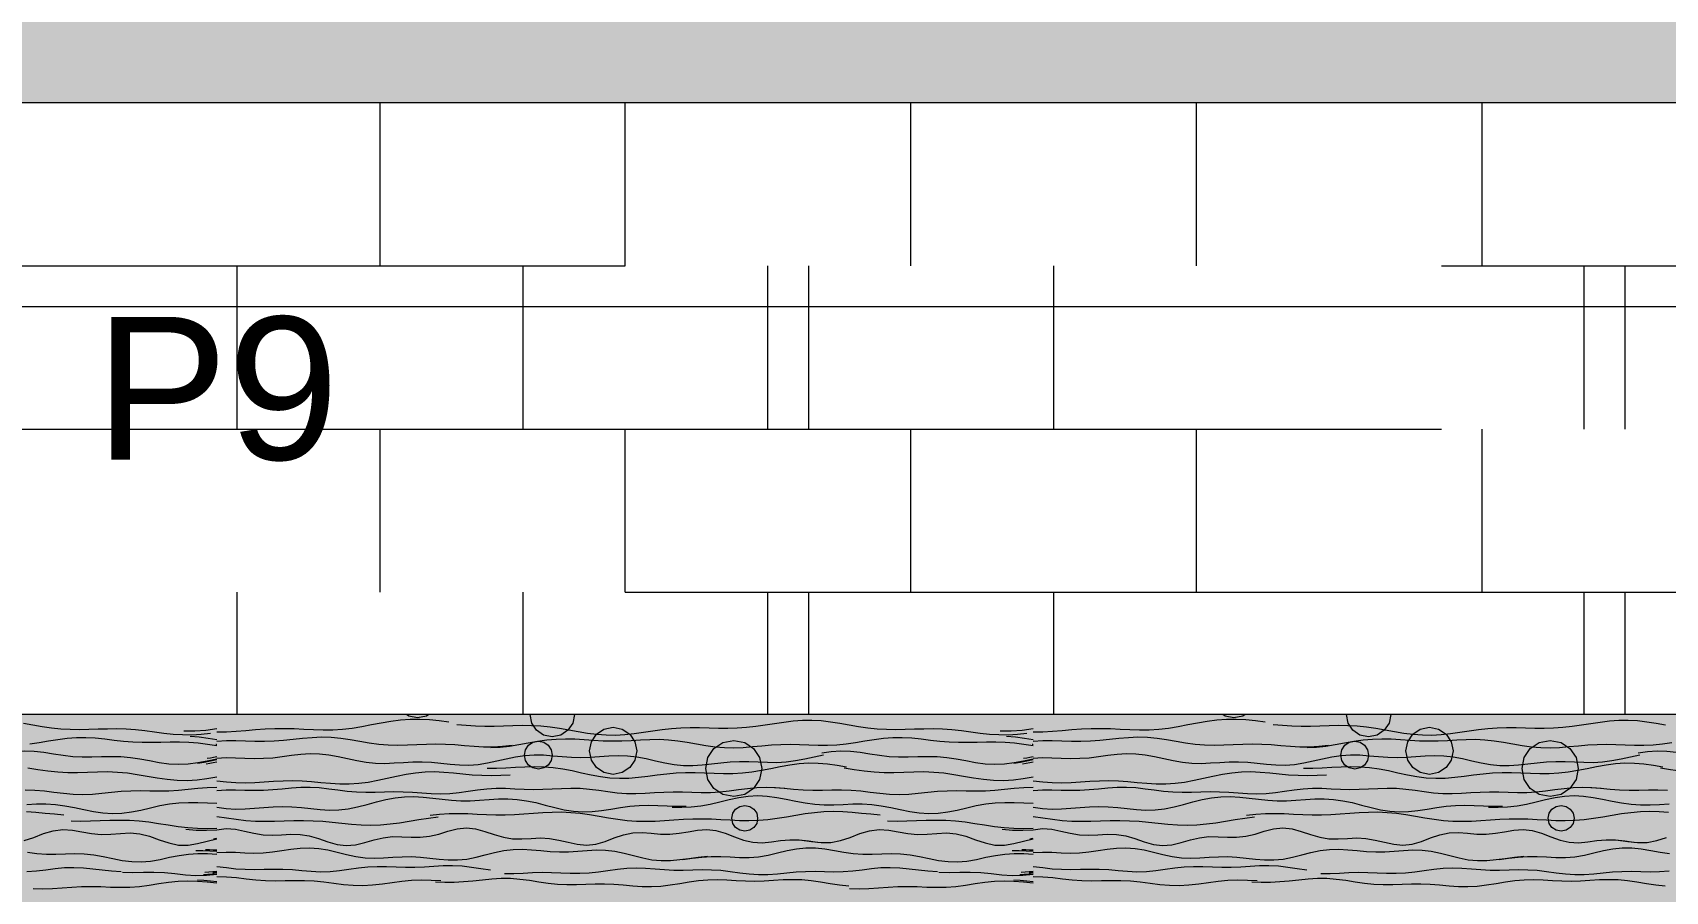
# Model space of a CAD drawing. Header units: metres. Extents: x 0 to 46.1, y -33.1 to 1.9.
# Drawn here: x 12.549 to 16.549, y -25.933 to -23.828 of the extents above; entities that cross this region are included whole.
import ezdxf
from ezdxf.enums import TextEntityAlignment as Align

# ---------------------------------------------------------------- set-up
doc = ezdxf.new("R2010")
doc.units = ezdxf.units.M
doc.header["$LTSCALE"] = 0.02
doc.layers.add('AB_EXT_BANDES', color=8, linetype='Continuous', lineweight=9)
for name, color, linetype, lineweight, true_color in [('CONTEXT', 7, 'Continuous', 13, 0x787878), ('SEEN', 7, 'Continuous', 20, 0x000000), ('TEXT', 7, 'Continuous', 13, 0x000000)]:
    doc.layers.add(name, color=color, linetype=linetype, lineweight=lineweight, true_color=true_color)
doc.layers.add('FILL_(240, 240, 240)', color=7, linetype='Continuous', true_color=0xf0f0f0)
doc.layers.add('FILL_restaurant', color=7, linetype='Continuous', true_color=0xf5ded7)
doc.styles.add('JV', font='arial.ttf')

msp = doc.modelspace()

# ---------------------------------------------------------------- hatches: boundary and pattern name
at = {"layer": 'FILL_(240, 240, 240)'}
msp.add_hatch(color=256, dxfattribs=at).paths.add_polyline_path([(19, -28), (19, -25.5), (9, -25.5), (9, -28), (19, -28)])
at = {"layer": 'FILL_restaurant'}
msp.add_hatch(color=256, dxfattribs=at).paths.add_polyline_path([(22, -24), (22, -17), (8, -17), (8, -24), (22, -24)])

# ---------------------------------------------------------------- linework, layer by layer
at = {"layer": 'AB_EXT_BANDES', "lineweight": 9, "true_color": 0x606060, "transparency": 33554597}
for points in [[(12, -24), (14, -24)], [(13.4, -24.4), (13.4, -24)], [(14, -24.4), (14, -24)], [(14, -24.4), (14, -24)], [(14.7, -24.4), (14.7, -24)], [(15.4, -24.4), (15.4, -24)], [(16, -24), (18, -24)], [(16.1, -24.4), (16.1, -24)], [(12, -24.4), (14, -24.4)], [(13.05, -24.8), (13.05, -24.4)], [(13.75, -24.8), (13.75, -24.4)], [(14.35, -24.8), (14.35, -24.4)], [(14.45, -24.8), (14.45, -24.4)], [(15.05, -24.8), (15.05, -24.4)], [(16, -24.4), (18, -24.4)], [(16.35, -24.8), (16.35, -24.4)], [(16.45, -24.8), (16.45, -24.4)], [(12, -24.8), (14, -24.8)], [(13.4, -25.2), (13.4, -24.8)], [(14, -25.2), (14, -24.8)], [(14, -24.8), (16, -24.8)], [(14, -25.2), (14, -24.8)], [(14.7, -25.2), (14.7, -24.8)], [(15.4, -25.2), (15.4, -24.8)], [(16.1, -25.2), (16.1, -24.8)], [(13.05, -25.5), (13.05, -25.2)], [(13.75, -25.5), (13.75, -25.2)], [(14, -25.2), (16, -25.2)], [(14.35, -25.5), (14.35, -25.2)], [(14.45, -25.5), (14.45, -25.2)], [(15.05, -25.5), (15.05, -25.2)], [(16, -25.2), (18, -25.2)], [(16.35, -25.5), (16.35, -25.2)], [(16.45, -25.5), (16.45, -25.2)]]:
    msp.add_lwpolyline(points, dxfattribs=at)
at = {"layer": 'CONTEXT'}
for points in [[(8, -24), (22, -24), (23.8, -24), (23.8, -25.5), (19, -25.5), (9, -25.5), (8, -25.5), (8, -24)], [(20, -24.5), (20, -28.6061), (17.977, -29), (8, -29), (8, -24.5), (20, -24.5)], [(9, -28), (19, -28), (19, -25.5), (9, -25.5), (9, -28)]]:
    msp.add_lwpolyline(points, close=True, dxfattribs=at)
at = {"layer": 'CONTEXT', "lineweight": 9, "transparency": 33554470}
for points in [[(13, -25.5423), (13.0237, -25.542), (13.0473, -25.5405), (13.071, -25.5385), (13.0947, -25.5363), (13.1183, -25.5346), (13.142, -25.5336), (13.1657, -25.5336), (13.1894, -25.5343), (13.213, -25.5356), (13.2367, -25.5368), (13.2604, -25.5376), (13.284, -25.5373), (13.3077, -25.5358), (13.3314, -25.5331), (13.355, -25.5292), (13.3787, -25.5246), (13.4024, -25.52), (13.426, -25.5158), (13.4497, -25.5127), (13.4734, -25.5111), (13.497, -25.511), (13.5207, -25.5123), (13.5444, -25.5146), (13.5681, -25.5174)], [(13.5189, -25.5), (13.5132, -25.5039), (13.4916, -25.5082), (13.4701, -25.5039), (13.4643, -25.5)], [(13.5874, -25.5238), (13.6103, -25.5262), (13.6332, -25.5278), (13.6561, -25.5284), (13.679, -25.5283), (13.7019, -25.5276), (13.7248, -25.5267), (13.7477, -25.5262), (13.7706, -25.5264), (13.7935, -25.5276), (13.8164, -25.53), (13.8392, -25.5333), (13.8621, -25.5373), (13.885, -25.5415), (13.9079, -25.5453), (13.9308, -25.5482), (13.9537, -25.5499), (13.9766, -25.55), (13.9995, -25.5488), (14.0224, -25.5463), (14.0453, -25.5431), (14.0682, -25.5396), (14.0911, -25.5364), (14.114, -25.5339), (14.1369, -25.5323), (14.1598, -25.5316), (14.1827, -25.5318), (14.2056, -25.5324), (14.2285, -25.5331), (14.2514, -25.5332), (14.2743, -25.5326), (14.2972, -25.5311), (14.3201, -25.5285), (14.343, -25.5252), (14.3659, -25.5215), (14.3888, -25.5181), (14.4117, -25.5153), (14.4346, -25.5137), (14.4575, -25.5135), (14.4804, -25.5148), (14.5033, -25.5175), (14.5262, -25.521), (14.5491, -25.5251), (14.572, -25.529), (14.5949, -25.5323), (14.6178, -25.5347), (14.6407, -25.536), (14.6636, -25.5363), (14.6865, -25.5359), (14.7094, -25.5351), (14.7322, -25.5345), (14.7551, -25.5344), (14.778, -25.5351), (14.8009, -25.5367), (14.8238, -25.5392), (14.8467, -25.5421), (14.8696, -25.5451), (14.8925, -25.5475), (14.9154, -25.549), (14.9383, -25.5492), (14.9612, -25.5479), (14.9841, -25.5452)], [(13.876, -25.5), (13.8717, -25.5211), (13.86, -25.5384), (13.8427, -25.5501), (13.8215, -25.5544), (13.8003, -25.5501), (13.783, -25.5384), (13.7713, -25.5211), (13.7671, -25.5)], [(15, -25.5423), (15.0237, -25.542), (15.0473, -25.5405), (15.071, -25.5385), (15.0947, -25.5363), (15.1183, -25.5346), (15.142, -25.5336), (15.1657, -25.5336), (15.1894, -25.5343), (15.213, -25.5356), (15.2367, -25.5368), (15.2604, -25.5376), (15.284, -25.5373), (15.3077, -25.5358), (15.3314, -25.5331), (15.355, -25.5292), (15.3787, -25.5246), (15.4024, -25.52), (15.426, -25.5158), (15.4497, -25.5127), (15.4734, -25.5111), (15.497, -25.511), (15.5207, -25.5123), (15.5444, -25.5146), (15.5681, -25.5174)], [(15.5189, -25.5), (15.5132, -25.5039), (15.4916, -25.5082), (15.4701, -25.5039), (15.4643, -25.5)], [(15.5874, -25.5238), (15.6103, -25.5262), (15.6332, -25.5278), (15.6561, -25.5284), (15.679, -25.5283), (15.7019, -25.5276), (15.7248, -25.5267), (15.7477, -25.5262), (15.7706, -25.5264), (15.7935, -25.5276), (15.8164, -25.53), (15.8392, -25.5333), (15.8621, -25.5373), (15.885, -25.5415), (15.9079, -25.5453), (15.9308, -25.5482), (15.9537, -25.5499), (15.9766, -25.55), (15.9995, -25.5488), (16.0224, -25.5463), (16.0453, -25.5431), (16.0682, -25.5396), (16.0911, -25.5364), (16.114, -25.5339), (16.1369, -25.5323), (16.1598, -25.5316), (16.1827, -25.5318), (16.2056, -25.5324), (16.2285, -25.5331), (16.2514, -25.5332), (16.2743, -25.5326), (16.2972, -25.5311), (16.3201, -25.5285), (16.343, -25.5252), (16.3659, -25.5215), (16.3888, -25.5181), (16.4117, -25.5153), (16.4346, -25.5137), (16.4575, -25.5135), (16.4804, -25.5148), (16.5033, -25.5175), (16.5262, -25.521), (16.5491, -25.5251)], [(15.876, -25.5), (15.8717, -25.5211), (15.86, -25.5384), (15.8427, -25.5501), (15.8215, -25.5544), (15.8003, -25.5501), (15.783, -25.5384), (15.7713, -25.5211), (15.7671, -25.5)], [(12.5262, -25.521), (12.5491, -25.5251), (12.572, -25.529), (12.5949, -25.5323), (12.6178, -25.5347), (12.6407, -25.536), (12.6636, -25.5363), (12.6865, -25.5359), (12.7094, -25.5351), (12.7322, -25.5345), (12.7551, -25.5344), (12.778, -25.5351), (12.8009, -25.5367), (12.8238, -25.5392), (12.8467, -25.5421), (12.8696, -25.5451), (12.8925, -25.5475), (12.9154, -25.549), (12.9383, -25.5492), (12.9612, -25.5479), (12.9841, -25.5452)], [(12.5417, -25.5716), (12.5646, -25.5684), (12.5875, -25.5645), (12.6104, -25.5607), (12.6333, -25.5577), (12.6563, -25.556), (12.6792, -25.5558), (12.7021, -25.557), (12.725, -25.5594), (12.7479, -25.5622), (12.7708, -25.5648), (12.7938, -25.5668), (12.8167, -25.5678), (12.8396, -25.5679), (12.8625, -25.5674), (12.8854, -25.5668), (12.9083, -25.5666), (12.9313, -25.5674), (12.9542, -25.5693), (12.9771, -25.5722), (13, -25.5756)], [(12.9188, -25.5401), (12.9459, -25.5399), (12.9729, -25.5377), (13, -25.5337)], [(12.9346, -25.5528), (12.9564, -25.5548), (12.9782, -25.5575), (13, -25.5608)], [(13, -25.5647), (13.0233, -25.5637), (13.0467, -25.5637), (13.07, -25.5644), (13.0933, -25.5651), (13.1166, -25.5652), (13.14, -25.5645), (13.1633, -25.5627), (13.1866, -25.5603), (13.21, -25.5578), (13.2333, -25.5557), (13.2566, -25.5547), (13.2799, -25.5553), (13.3033, -25.5574), (13.3266, -25.5608), (13.3499, -25.5648), (13.3733, -25.5688), (13.3966, -25.572), (13.4199, -25.5741), (13.4433, -25.5748), (13.4666, -25.5744), (13.4899, -25.5734), (13.5132, -25.5724), (13.5366, -25.5719), (13.5599, -25.5722), (13.5832, -25.5735), (13.6066, -25.5753), (13.6299, -25.5772), (13.6532, -25.5786), (13.6765, -25.5787), (13.6999, -25.5774), (13.7232, -25.5747)], [(13.6709, -25.5803), (13.6938, -25.5794), (13.7167, -25.577), (13.7396, -25.5735), (13.7625, -25.5694), (13.7855, -25.5654), (13.8084, -25.562), (13.8313, -25.5599), (13.8542, -25.5592), (13.8771, -25.5597), (13.9, -25.5611), (13.923, -25.5627), (13.9459, -25.564), (13.9688, -25.5645), (13.9917, -25.5642), (14.0146, -25.5631), (14.0375, -25.5617), (14.0605, -25.5607), (14.0834, -25.5605), (14.1063, -25.5615), (14.1292, -25.5639), (14.1521, -25.5673), (14.175, -25.5714), (14.1979, -25.5754), (14.2209, -25.5787), (14.2438, -25.5807), (14.2667, -25.5812), (14.2896, -25.5803), (14.3125, -25.5785), (14.3354, -25.5763), (14.3584, -25.5743), (14.3813, -25.573), (14.4042, -25.5727), (14.4271, -25.5731), (14.45, -25.574), (14.4729, -25.5747), (14.4959, -25.5748), (14.5188, -25.5738), (14.5417, -25.5716), (14.5646, -25.5684), (14.5875, -25.5645), (14.6104, -25.5607), (14.6333, -25.5577), (14.6563, -25.556), (14.6792, -25.5558), (14.7021, -25.557), (14.725, -25.5594), (14.7479, -25.5622), (14.7708, -25.5648), (14.7938, -25.5668), (14.8167, -25.5678), (14.8396, -25.5679), (14.8625, -25.5674), (14.8854, -25.5668), (14.9083, -25.5666), (14.9313, -25.5674), (14.9542, -25.5693), (14.9771, -25.5722), (15, -25.5756)], [(14.0285, -25.5888), (14.0239, -25.6114), (14.0115, -25.6297), (13.9932, -25.6421), (13.9706, -25.6467), (13.9481, -25.6421), (13.9298, -25.6297), (13.9174, -25.6114), (13.9128, -25.5888), (13.9174, -25.5663), (13.9298, -25.5479), (13.9481, -25.5356), (13.9706, -25.531), (13.9932, -25.5356), (14.0115, -25.5479), (14.0239, -25.5663), (14.0285, -25.5888)], [(14.9188, -25.5401), (14.9459, -25.5399), (14.9729, -25.5377), (15, -25.5337)], [(14.9346, -25.5528), (14.9564, -25.5548), (14.9782, -25.5575), (15, -25.5608)], [(15, -25.5647), (15.0233, -25.5637), (15.0467, -25.5637), (15.07, -25.5644), (15.0933, -25.5651), (15.1166, -25.5652), (15.14, -25.5645), (15.1633, -25.5627), (15.1866, -25.5603), (15.21, -25.5578), (15.2333, -25.5557), (15.2566, -25.5547), (15.2799, -25.5553), (15.3033, -25.5574), (15.3266, -25.5608), (15.3499, -25.5648), (15.3733, -25.5688), (15.3966, -25.572), (15.4199, -25.5741), (15.4433, -25.5748), (15.4666, -25.5744), (15.4899, -25.5734), (15.5132, -25.5724), (15.5366, -25.5719), (15.5599, -25.5722), (15.5832, -25.5735), (15.6066, -25.5753), (15.6299, -25.5772), (15.6532, -25.5786), (15.6765, -25.5787), (15.6999, -25.5774), (15.7232, -25.5747)], [(15.6709, -25.5803), (15.6938, -25.5794), (15.7167, -25.577), (15.7396, -25.5735), (15.7625, -25.5694), (15.7855, -25.5654), (15.8084, -25.562), (15.8313, -25.5599), (15.8542, -25.5592), (15.8771, -25.5597), (15.9, -25.5611), (15.923, -25.5627), (15.9459, -25.564), (15.9688, -25.5645), (15.9917, -25.5642), (16.0146, -25.5631), (16.0375, -25.5617), (16.0605, -25.5607), (16.0834, -25.5605), (16.1063, -25.5615), (16.1292, -25.5639), (16.1521, -25.5673), (16.175, -25.5714), (16.1979, -25.5754), (16.2209, -25.5787), (16.2438, -25.5807), (16.2667, -25.5812), (16.2896, -25.5803), (16.3125, -25.5785), (16.3354, -25.5763), (16.3584, -25.5743), (16.3813, -25.573), (16.4042, -25.5727), (16.4271, -25.5731), (16.45, -25.574), (16.4729, -25.5747), (16.4959, -25.5748), (16.5188, -25.5738), (16.5417, -25.5716), (16.5646, -25.5684)], [(16.0285, -25.5888), (16.0239, -25.6114), (16.0115, -25.6297), (15.9932, -25.6421), (15.9706, -25.6467), (15.9481, -25.6421), (15.9298, -25.6297), (15.9174, -25.6114), (15.9128, -25.5888), (15.9174, -25.5663), (15.9298, -25.5479), (15.9481, -25.5356), (15.9706, -25.531), (15.9932, -25.5356), (16.0115, -25.5479), (16.0239, -25.5663), (16.0285, -25.5888)], [(12.4817, -25.5939), (12.5052, -25.5903), (12.5288, -25.5888), (12.5524, -25.5896), (12.5759, -25.5923), (12.5995, -25.5961), (12.623, -25.5997), (12.6466, -25.6025), (12.6702, -25.6037), (12.6937, -25.6037), (12.7173, -25.6029), (12.7408, -25.6023), (12.7644, -25.6027), (12.788, -25.6047), (12.8115, -25.6083), (12.8351, -25.6128), (12.8586, -25.6172), (12.8822, -25.6205), (12.9058, -25.6217), (12.9293, -25.6206), (12.9529, -25.6174), (12.9764, -25.6131), (13, -25.6086)], [(12.9973, -25.5726), (12.9982, -25.5728), (12.9991, -25.5729), (13, -25.573)], [(13, -25.6064), (13.0229, -25.6054), (13.0457, -25.6057), (13.0686, -25.6066), (13.0915, -25.6074), (13.1143, -25.6071), (13.1372, -25.6056), (13.1601, -25.6029), (13.1829, -25.5997), (13.2058, -25.5968), (13.2286, -25.5953), (13.2515, -25.5957), (13.2744, -25.5983), (13.2972, -25.6026), (13.3201, -25.6077), (13.343, -25.6128), (13.3658, -25.6167), (13.3887, -25.6189), (13.4116, -25.6194), (13.4344, -25.6184), (13.4573, -25.617), (13.4802, -25.6159), (13.503, -25.6157), (13.5259, -25.6169), (13.5487, -25.619), (13.5716, -25.6214), (13.5945, -25.6232), (13.6173, -25.6236), (13.6402, -25.6219), (13.6631, -25.6184), (13.6859, -25.6134), (13.7088, -25.608), (13.7317, -25.6032), (13.7545, -25.5998), (13.7774, -25.5984), (13.8003, -25.5989), (13.8231, -25.6006), (13.846, -25.6028), (13.8689, -25.6044), (13.8917, -25.605), (13.9146, -25.6044), (13.9374, -25.6029), (13.9603, -25.6012), (13.9832, -25.6004), (14.006, -25.601), (14.0289, -25.6035), (14.0518, -25.6077), (14.0746, -25.6129), (14.0975, -25.6182), (14.1204, -25.6223), (14.1432, -25.6247), (14.1661, -25.625), (14.189, -25.6234), (14.2118, -25.6207), (14.2347, -25.6178), (14.2575, -25.6156), (14.2804, -25.6146), (14.3033, -25.6148), (14.3261, -25.6158), (14.349, -25.6169), (14.3719, -25.617), (14.3947, -25.6157), (14.4176, -25.6126), (14.4405, -25.6082), (14.4633, -25.6032), (14.4862, -25.5986)], [(13.8217, -25.5993), (13.819, -25.6126), (13.8117, -25.6235), (13.8008, -25.6308), (13.7875, -25.6335), (13.7742, -25.6308), (13.7634, -25.6235), (13.7561, -25.6126), (13.7534, -25.5993), (13.7561, -25.5861), (13.7634, -25.5752), (13.7742, -25.5679), (13.7875, -25.5652), (13.8008, -25.5679), (13.8117, -25.5752), (13.819, -25.5861), (13.8217, -25.5993)], [(14.3351, -25.632), (14.3297, -25.6588), (14.3149, -25.6807), (14.2931, -25.6954), (14.2663, -25.7008), (14.2395, -25.6954), (14.2176, -25.6807), (14.2029, -25.6588), (14.1975, -25.632), (14.2029, -25.6053), (14.2176, -25.5834), (14.2395, -25.5686), (14.2663, -25.5632), (14.2931, -25.5686), (14.3149, -25.5834), (14.3297, -25.6053), (14.3351, -25.632)], [(14.4817, -25.5939), (14.5052, -25.5903), (14.5288, -25.5888), (14.5524, -25.5896), (14.5759, -25.5923), (14.5995, -25.5961), (14.623, -25.5997), (14.6466, -25.6025), (14.6702, -25.6037), (14.6937, -25.6037), (14.7173, -25.6029), (14.7408, -25.6023), (14.7644, -25.6027), (14.788, -25.6047), (14.8115, -25.6083), (14.8351, -25.6128), (14.8586, -25.6172), (14.8822, -25.6205), (14.9058, -25.6217), (14.9293, -25.6206), (14.9529, -25.6174), (14.9764, -25.6131), (15, -25.6086)], [(14.9973, -25.5726), (14.9982, -25.5728), (14.9991, -25.5729), (15, -25.573)], [(15, -25.6064), (15.0229, -25.6054), (15.0457, -25.6057), (15.0686, -25.6066), (15.0915, -25.6074), (15.1143, -25.6071), (15.1372, -25.6056), (15.1601, -25.6029), (15.1829, -25.5997), (15.2058, -25.5968), (15.2286, -25.5953), (15.2515, -25.5957), (15.2744, -25.5983), (15.2972, -25.6026), (15.3201, -25.6077), (15.343, -25.6128), (15.3658, -25.6167), (15.3887, -25.6189), (15.4116, -25.6194), (15.4344, -25.6184), (15.4573, -25.617), (15.4802, -25.6159), (15.503, -25.6157), (15.5259, -25.6169), (15.5487, -25.619), (15.5716, -25.6214), (15.5945, -25.6232), (15.6173, -25.6236), (15.6402, -25.6219), (15.6631, -25.6184), (15.6859, -25.6134), (15.7088, -25.608), (15.7317, -25.6032), (15.7545, -25.5998), (15.7774, -25.5984), (15.8003, -25.5989), (15.8231, -25.6006), (15.846, -25.6028), (15.8689, -25.6044), (15.8917, -25.605), (15.9146, -25.6044), (15.9374, -25.6029), (15.9603, -25.6012), (15.9832, -25.6004), (16.006, -25.601), (16.0289, -25.6035), (16.0518, -25.6077), (16.0746, -25.6129), (16.0975, -25.6182), (16.1204, -25.6223), (16.1432, -25.6247), (16.1661, -25.625), (16.189, -25.6234), (16.2118, -25.6207), (16.2347, -25.6178), (16.2575, -25.6156), (16.2804, -25.6146), (16.3033, -25.6148), (16.3261, -25.6158), (16.349, -25.6169), (16.3719, -25.617), (16.3947, -25.6157), (16.4176, -25.6126), (16.4405, -25.6082), (16.4633, -25.6032), (16.4862, -25.5986)], [(15.8217, -25.5993), (15.819, -25.6126), (15.8117, -25.6235), (15.8008, -25.6308), (15.7875, -25.6335), (15.7742, -25.6308), (15.7634, -25.6235), (15.7561, -25.6126), (15.7534, -25.5993), (15.7561, -25.5861), (15.7634, -25.5752), (15.7742, -25.5679), (15.7875, -25.5652), (15.8008, -25.5679), (15.8117, -25.5752), (15.819, -25.5861), (15.8217, -25.5993)], [(16.3351, -25.632), (16.3297, -25.6588), (16.3149, -25.6807), (16.2931, -25.6954), (16.2663, -25.7008), (16.2395, -25.6954), (16.2176, -25.6807), (16.2029, -25.6588), (16.1975, -25.632), (16.2029, -25.6053), (16.2176, -25.5834), (16.2395, -25.5686), (16.2663, -25.5632), (16.2931, -25.5686), (16.3149, -25.5834), (16.3297, -25.6053), (16.3351, -25.632)], [(16.4817, -25.5939), (16.5052, -25.5903), (16.5288, -25.5888), (16.5524, -25.5896), (16.5759, -25.5923), (16.5995, -25.5961), (16.623, -25.5997), (16.6466, -25.6025), (16.6702, -25.6037), (16.6937, -25.6037), (16.7173, -25.6029), (16.7408, -25.6023), (16.7644, -25.6027), (16.788, -25.6047), (16.8115, -25.6083), (16.8351, -25.6128), (16.8586, -25.6172), (16.8822, -25.6205), (16.9058, -25.6217), (16.9293, -25.6206), (16.9529, -25.6174), (16.9764, -25.6131), (17, -25.6086)], [(12.5369, -25.6305), (12.5613, -25.6345), (12.5856, -25.638), (12.61, -25.6404), (12.6344, -25.6415), (12.6588, -25.6415), (12.6831, -25.6408), (12.7075, -25.64), (12.7319, -25.6398), (12.7563, -25.6408), (12.7806, -25.643), (12.805, -25.6464), (12.8294, -25.6506), (12.8538, -25.655), (12.8781, -25.6586), (12.9025, -25.6609), (12.9269, -25.6614), (12.9513, -25.66), (12.9756, -25.6568), (13, -25.6525)], [(12.9526, -25.6191), (12.9684, -25.6163), (12.9842, -25.6132), (13, -25.6102)], [(12.9735, -25.621), (12.9823, -25.6193), (12.9912, -25.6176), (13, -25.6159)], [(12.9759, -25.6071), (12.9839, -25.6055), (12.992, -25.6039), (13, -25.6025)], [(13, -25.662), (13.0232, -25.6651), (13.0463, -25.6667), (13.0695, -25.6669), (13.0927, -25.666), (13.1159, -25.6645), (13.139, -25.6629), (13.1622, -25.6619), (13.1854, -25.6617), (13.2086, -25.6626), (13.2317, -25.6642), (13.2549, -25.6664), (13.2781, -25.6684), (13.3013, -25.6696), (13.3244, -25.6697), (13.3476, -25.6682), (13.3708, -25.6652), (13.3939, -25.6608), (13.4171, -25.6557), (13.4403, -25.6505), (13.4635, -25.6458), (13.4866, -25.6423), (13.5098, -25.6402), (13.533, -25.6398), (13.5562, -25.6408), (13.5793, -25.6428), (13.6025, -25.6451), (13.6257, -25.6472), (13.6489, -25.6486), (13.672, -25.649), (13.6952, -25.6484), (13.7184, -25.6472)], [(13.6617, -25.6316), (13.6849, -25.6315), (13.708, -25.6305), (13.7312, -25.6291), (13.7544, -25.6277), (13.7776, -25.6271), (13.8007, -25.6276), (13.8239, -25.6295), (13.8471, -25.6328), (13.8703, -25.6373), (13.8935, -25.6424), (13.9166, -25.6474), (13.9398, -25.6516), (13.963, -25.6546), (13.9862, -25.6559), (14.0093, -25.6555), (14.0325, -25.6537), (14.0557, -25.651), (14.0789, -25.6479), (14.102, -25.645), (14.1252, -25.6429), (14.1484, -25.6419), (14.1716, -25.6419), (14.1947, -25.6426), (14.2179, -25.6436), (14.2411, -25.6443), (14.2643, -25.6441), (14.2874, -25.6428), (14.3106, -25.6401), (14.3338, -25.6363), (14.357, -25.6317), (14.3801, -25.627), (14.4033, -25.6228), (14.4265, -25.6198), (14.4497, -25.6184), (14.4728, -25.6187), (14.496, -25.6207), (14.5192, -25.6239), (14.5424, -25.6277)], [(14.5369, -25.6305), (14.5613, -25.6345), (14.5856, -25.638), (14.61, -25.6404), (14.6344, -25.6415), (14.6588, -25.6415), (14.6831, -25.6408), (14.7075, -25.64), (14.7319, -25.6398), (14.7563, -25.6408), (14.7806, -25.643), (14.805, -25.6464), (14.8294, -25.6506), (14.8538, -25.655), (14.8781, -25.6586), (14.9025, -25.6609), (14.9269, -25.6614), (14.9513, -25.66), (14.9756, -25.6568), (15, -25.6525)], [(14.9526, -25.6191), (14.9684, -25.6163), (14.9842, -25.6132), (15, -25.6102)], [(14.9735, -25.621), (14.9823, -25.6193), (14.9912, -25.6176), (15, -25.6159)], [(14.9759, -25.6071), (14.9839, -25.6055), (14.992, -25.6039), (15, -25.6025)], [(15, -25.662), (15.0232, -25.6651), (15.0463, -25.6667), (15.0695, -25.6669), (15.0927, -25.666), (15.1159, -25.6645), (15.139, -25.6629), (15.1622, -25.6619), (15.1854, -25.6617), (15.2086, -25.6626), (15.2317, -25.6642), (15.2549, -25.6664), (15.2781, -25.6684), (15.3013, -25.6696), (15.3244, -25.6697), (15.3476, -25.6682), (15.3708, -25.6652), (15.3939, -25.6608), (15.4171, -25.6557), (15.4403, -25.6505), (15.4635, -25.6458), (15.4866, -25.6423), (15.5098, -25.6402), (15.533, -25.6398), (15.5562, -25.6408), (15.5793, -25.6428), (15.6025, -25.6451), (15.6257, -25.6472), (15.6489, -25.6486), (15.672, -25.649), (15.6952, -25.6484), (15.7184, -25.6472)], [(15.6617, -25.6316), (15.6849, -25.6315), (15.708, -25.6305), (15.7312, -25.6291), (15.7544, -25.6277), (15.7776, -25.6271), (15.8007, -25.6276), (15.8239, -25.6295), (15.8471, -25.6328), (15.8703, -25.6373), (15.8935, -25.6424), (15.9166, -25.6474), (15.9398, -25.6516), (15.963, -25.6546), (15.9862, -25.6559), (16.0093, -25.6555), (16.0325, -25.6537), (16.0557, -25.651), (16.0789, -25.6479), (16.102, -25.645), (16.1252, -25.6429), (16.1484, -25.6419), (16.1716, -25.6419), (16.1947, -25.6426), (16.2179, -25.6436), (16.2411, -25.6443), (16.2643, -25.6441), (16.2874, -25.6428), (16.3106, -25.6401), (16.3338, -25.6363), (16.357, -25.6317), (16.3801, -25.627), (16.4033, -25.6228), (16.4265, -25.6198), (16.4497, -25.6184), (16.4728, -25.6187), (16.496, -25.6207), (16.5192, -25.6239), (16.5424, -25.6277)], [(16.5369, -25.6305), (16.5613, -25.6345), (16.5856, -25.638), (16.61, -25.6404), (16.6344, -25.6415), (16.6588, -25.6415), (16.6831, -25.6408), (16.7075, -25.64), (16.7319, -25.6398), (16.7563, -25.6408), (16.7806, -25.643), (16.805, -25.6464), (16.8294, -25.6506), (16.8538, -25.655), (16.8781, -25.6586), (16.9025, -25.6609), (16.9269, -25.6614), (16.9513, -25.66), (16.9756, -25.6568), (17, -25.6525)], [(12.5304, -25.6843), (12.5539, -25.685), (12.5774, -25.6869), (12.6008, -25.6897), (12.6243, -25.6927), (12.6478, -25.6949), (12.6713, -25.6957), (12.6948, -25.6949), (12.7182, -25.6928), (12.7417, -25.6901), (12.7652, -25.6878), (12.7887, -25.6865), (12.8122, -25.6863), (12.8356, -25.6867), (12.8591, -25.687), (12.8826, -25.6866), (12.9061, -25.6852), (12.9296, -25.6828), (12.953, -25.6802), (12.9765, -25.6783), (13, -25.6778)], [(13, -25.6859), (13.0228, -25.6846), (13.0456, -25.6845), (13.0684, -25.685), (13.0913, -25.6854), (13.1141, -25.6851), (13.1369, -25.6838), (13.1597, -25.6818), (13.1825, -25.6796), (13.2053, -25.678), (13.2281, -25.6777), (13.2509, -25.679), (13.2738, -25.6816), (13.2966, -25.6847), (13.3194, -25.6876), (13.3422, -25.6896), (13.365, -25.6903), (13.3878, -25.69), (13.4106, -25.6892), (13.4334, -25.6887), (13.4563, -25.6891), (13.4791, -25.6903), (13.5019, -25.692), (13.5247, -25.6935), (13.5475, -25.694), (13.5703, -25.6932), (13.5931, -25.6909), (13.6159, -25.6877), (13.6388, -25.6845), (13.6616, -25.6819), (13.6844, -25.6806), (13.7072, -25.6806), (13.73, -25.6816), (13.7528, -25.6827), (13.7756, -25.6833), (13.7984, -25.683), (13.8213, -25.682), (13.8441, -25.6808), (13.8669, -25.6801), (13.8897, -25.6805), (13.9125, -25.6823), (13.9353, -25.6852), (13.9581, -25.6885), (13.9809, -25.6915), (14.0038, -25.6933), (14.0266, -25.6937), (14.0494, -25.6928), (14.0722, -25.6912), (14.095, -25.6898), (14.1178, -25.689), (14.1406, -25.6892), (14.1635, -25.6899), (14.1863, -25.6906), (14.2091, -25.6907), (14.2319, -25.6895), (14.2547, -25.6871), (14.2775, -25.6839), (14.3003, -25.6809), (14.3231, -25.6786), (14.346, -25.6779), (14.3688, -25.6786), (14.3916, -25.6803)], [(14.366, -25.6788), (14.3895, -25.6806), (14.413, -25.6827), (14.4365, -25.6845), (14.46, -25.6853), (14.4834, -25.6852), (14.5069, -25.6846), (14.5304, -25.6843), (14.5539, -25.685), (14.5774, -25.6869), (14.6008, -25.6897), (14.6243, -25.6927), (14.6478, -25.6949), (14.6713, -25.6957), (14.6948, -25.6949), (14.7182, -25.6928), (14.7417, -25.6901), (14.7652, -25.6878), (14.7887, -25.6865), (14.8122, -25.6863), (14.8356, -25.6867), (14.8591, -25.687), (14.8826, -25.6866), (14.9061, -25.6852), (14.9296, -25.6828), (14.953, -25.6802), (14.9765, -25.6783), (15, -25.6778)], [(15, -25.6859), (15.0228, -25.6846), (15.0456, -25.6845), (15.0684, -25.685), (15.0913, -25.6854), (15.1141, -25.6851), (15.1369, -25.6838), (15.1597, -25.6818), (15.1825, -25.6796), (15.2053, -25.678), (15.2281, -25.6777), (15.2509, -25.679), (15.2738, -25.6816), (15.2966, -25.6847), (15.3194, -25.6876), (15.3422, -25.6896), (15.365, -25.6903), (15.3878, -25.69), (15.4106, -25.6892), (15.4334, -25.6887), (15.4563, -25.6891), (15.4791, -25.6903), (15.5019, -25.692), (15.5247, -25.6935), (15.5475, -25.694), (15.5703, -25.6932), (15.5931, -25.6909), (15.6159, -25.6877), (15.6388, -25.6845), (15.6616, -25.6819), (15.6844, -25.6806), (15.7072, -25.6806), (15.73, -25.6816), (15.7528, -25.6827), (15.7756, -25.6833), (15.7984, -25.683), (15.8213, -25.682), (15.8441, -25.6808), (15.8669, -25.6801), (15.8897, -25.6805), (15.9125, -25.6823), (15.9353, -25.6852), (15.9581, -25.6885), (15.9809, -25.6915), (16.0038, -25.6933), (16.0266, -25.6937), (16.0494, -25.6928), (16.0722, -25.6912), (16.095, -25.6898), (16.1178, -25.689), (16.1406, -25.6892), (16.1635, -25.6899), (16.1863, -25.6906), (16.2091, -25.6907), (16.2319, -25.6895), (16.2547, -25.6871), (16.2775, -25.6839), (16.3003, -25.6809), (16.3231, -25.6786), (16.346, -25.6779), (16.3688, -25.6786), (16.3916, -25.6803)], [(16.366, -25.6788), (16.3895, -25.6806), (16.413, -25.6827), (16.4365, -25.6845), (16.46, -25.6853), (16.4834, -25.6852), (16.5069, -25.6846), (16.5304, -25.6843), (16.5539, -25.685)], [(12.5345, -25.7199), (12.5578, -25.719), (12.581, -25.719), (12.6043, -25.7204), (12.6276, -25.7234), (12.6509, -25.7277), (12.6741, -25.7327), (12.6974, -25.7374), (12.7207, -25.7409), (12.744, -25.7424), (12.7672, -25.7416), (12.7905, -25.7385), (12.8138, -25.7338), (12.8371, -25.7283), (12.8603, -25.7229), (12.8836, -25.7186), (12.9069, -25.716), (12.9302, -25.715), (12.9534, -25.7154), (12.9767, -25.7164), (13, -25.7173)], [(13, -25.7268), (13.023, -25.7301), (13.046, -25.7315), (13.069, -25.7311), (13.0919, -25.7294), (13.1149, -25.7274), (13.1379, -25.7258), (13.1609, -25.7252), (13.1839, -25.726), (13.2069, -25.7278), (13.2299, -25.7303), (13.2529, -25.7326), (13.2758, -25.7338), (13.2988, -25.7333), (13.3218, -25.7308), (13.3448, -25.7263), (13.3678, -25.7204), (13.3908, -25.7141), (13.4138, -25.7082), (13.4367, -25.7036), (13.4597, -25.7011), (13.4827, -25.7006), (13.5057, -25.702), (13.5287, -25.7045), (13.5517, -25.7074), (13.5747, -25.7098), (13.5976, -25.7111), (13.6206, -25.7111), (13.6436, -25.7099), (13.6666, -25.7083), (13.6896, -25.7068), (13.7126, -25.7064), (13.7356, -25.7077), (13.7586, -25.7109), (13.7815, -25.7157), (13.8045, -25.7216), (13.8275, -25.7277), (13.8505, -25.733), (13.8735, -25.7367), (13.8965, -25.7382), (13.9195, -25.7375), (13.9424, -25.735), (13.9654, -25.7314), (13.9884, -25.7276), (14.0114, -25.7245), (14.0344, -25.7225), (14.0574, -25.7219), (14.0804, -25.7225), (14.1033, -25.7236), (14.1263, -25.7245), (14.1493, -25.7244)], [(14.1155, -25.7266), (14.1388, -25.7271), (14.1621, -25.7262), (14.1854, -25.7235), (14.2086, -25.7192), (14.2319, -25.7137), (14.2552, -25.708), (14.2785, -25.703), (14.3017, -25.6997), (14.325, -25.6986), (14.3483, -25.6999), (14.3716, -25.7031), (14.3948, -25.7076), (14.4181, -25.7124), (14.4414, -25.7165), (14.4647, -25.7194), (14.4879, -25.7207), (14.5112, -25.7207), (14.5345, -25.7199), (14.5578, -25.719), (14.581, -25.719), (14.6043, -25.7204), (14.6276, -25.7234), (14.6509, -25.7277), (14.6741, -25.7327), (14.6974, -25.7374), (14.7207, -25.7409), (14.744, -25.7424), (14.7672, -25.7416), (14.7905, -25.7385), (14.8138, -25.7338), (14.8371, -25.7283), (14.8603, -25.7229), (14.8836, -25.7186), (14.9069, -25.716), (14.9302, -25.715), (14.9534, -25.7154), (14.9767, -25.7164), (15, -25.7173)], [(15, -25.7268), (15.023, -25.7301), (15.046, -25.7315), (15.069, -25.7311), (15.0919, -25.7294), (15.1149, -25.7274), (15.1379, -25.7258), (15.1609, -25.7252), (15.1839, -25.726), (15.2069, -25.7278), (15.2299, -25.7303), (15.2529, -25.7326), (15.2758, -25.7338), (15.2988, -25.7333), (15.3218, -25.7308), (15.3448, -25.7263), (15.3678, -25.7204), (15.3908, -25.7141), (15.4138, -25.7082), (15.4367, -25.7036), (15.4597, -25.7011), (15.4827, -25.7006), (15.5057, -25.702), (15.5287, -25.7045), (15.5517, -25.7074), (15.5747, -25.7098), (15.5976, -25.7111), (15.6206, -25.7111), (15.6436, -25.7099), (15.6666, -25.7083), (15.6896, -25.7068), (15.7126, -25.7064), (15.7356, -25.7077), (15.7586, -25.7109), (15.7815, -25.7157), (15.8045, -25.7216), (15.8275, -25.7277), (15.8505, -25.733), (15.8735, -25.7367), (15.8965, -25.7382), (15.9195, -25.7375), (15.9424, -25.735), (15.9654, -25.7314), (15.9884, -25.7276), (16.0114, -25.7245), (16.0344, -25.7225), (16.0574, -25.7219), (16.0804, -25.7225), (16.1033, -25.7236), (16.1263, -25.7245), (16.1493, -25.7244)], [(16.1155, -25.7266), (16.1388, -25.7271), (16.1621, -25.7262), (16.1854, -25.7235), (16.2086, -25.7192), (16.2319, -25.7137), (16.2552, -25.708), (16.2785, -25.703), (16.3017, -25.6997), (16.325, -25.6986), (16.3483, -25.6999), (16.3716, -25.7031), (16.3948, -25.7076), (16.4181, -25.7124), (16.4414, -25.7165), (16.4647, -25.7194), (16.4879, -25.7207), (16.5112, -25.7207), (16.5345, -25.7199), (16.5578, -25.719)], [(12.5332, -25.7376), (12.5562, -25.7392), (12.5791, -25.7413), (12.6021, -25.7435), (12.6251, -25.7453)], [(12.6427, -25.7603), (12.6666, -25.7608), (12.6904, -25.7605), (12.7142, -25.7597), (12.738, -25.7589), (12.7618, -25.7585), (12.7856, -25.759), (12.8095, -25.7605), (12.8333, -25.7631), (12.8571, -25.7666), (12.8809, -25.7704), (12.9047, -25.7741), (12.9285, -25.777), (12.9524, -25.7787), (12.9762, -25.779), (13, -25.7779)], [(13, -25.7493), (13.0236, -25.753), (13.0471, -25.7565), (13.0707, -25.7592), (13.0942, -25.7609), (13.1178, -25.7615), (13.1414, -25.7613), (13.1649, -25.7606), (13.1885, -25.7599), (13.212, -25.7596), (13.2356, -25.7601), (13.2592, -25.7614), (13.2827, -25.7634), (13.3063, -25.7658), (13.3298, -25.7682), (13.3534, -25.7699), (13.3769, -25.7706), (13.4005, -25.77), (13.4241, -25.768), (13.4476, -25.7649), (13.4712, -25.761), (13.4947, -25.757), (13.5183, -25.7534), (13.5419, -25.7507)], [(13.5227, -25.7464), (13.5456, -25.7439), (13.5686, -25.7425), (13.5916, -25.7422), (13.6145, -25.7427), (13.6375, -25.7437), (13.6605, -25.7448), (13.6834, -25.7455), (13.7064, -25.7455), (13.7294, -25.7448), (13.7523, -25.7434), (13.7753, -25.7416), (13.7983, -25.7399), (13.8212, -25.7388), (13.8442, -25.7385), (13.8672, -25.7395), (13.8901, -25.7416), (13.9131, -25.7448), (13.9361, -25.7487), (13.959, -25.7527), (13.982, -25.7564), (14.005, -25.7592), (14.0279, -25.7609), (14.0509, -25.7614), (14.0739, -25.7608), (14.0968, -25.7595), (14.1198, -25.7579), (14.1428, -25.7564), (14.1657, -25.7555), (14.1887, -25.7553), (14.2117, -25.7558), (14.2346, -25.7569), (14.2576, -25.7582), (14.2806, -25.7591), (14.3035, -25.7594), (14.3265, -25.7587), (14.3495, -25.7568), (14.3724, -25.7539), (14.3954, -25.7502), (14.4184, -25.7462), (14.4413, -25.7425), (14.4643, -25.7395), (14.4873, -25.7376), (14.5102, -25.737), (14.5332, -25.7376), (14.5562, -25.7392), (14.5791, -25.7413), (14.6021, -25.7435), (14.6251, -25.7453)], [(14.3248, -25.7541), (14.3224, -25.7665), (14.3156, -25.7765), (14.3055, -25.7833), (14.2932, -25.7858), (14.2808, -25.7833), (14.2707, -25.7765), (14.264, -25.7665), (14.2615, -25.7541), (14.264, -25.7418), (14.2707, -25.7317), (14.2808, -25.7249), (14.2932, -25.7224), (14.3055, -25.7249), (14.3156, -25.7317), (14.3224, -25.7418), (14.3248, -25.7541)], [(14.6427, -25.7603), (14.6666, -25.7608), (14.6904, -25.7605), (14.7142, -25.7597), (14.738, -25.7589), (14.7618, -25.7585), (14.7856, -25.759), (14.8095, -25.7605), (14.8333, -25.7631), (14.8571, -25.7666), (14.8809, -25.7704), (14.9047, -25.7741), (14.9285, -25.777), (14.9524, -25.7787), (14.9762, -25.779), (15, -25.7779)], [(15, -25.7493), (15.0236, -25.753), (15.0471, -25.7565), (15.0707, -25.7592), (15.0942, -25.7609), (15.1178, -25.7615), (15.1414, -25.7613), (15.1649, -25.7606), (15.1885, -25.7599), (15.212, -25.7596), (15.2356, -25.7601), (15.2592, -25.7614), (15.2827, -25.7634), (15.3063, -25.7658), (15.3298, -25.7682), (15.3534, -25.7699), (15.3769, -25.7706), (15.4005, -25.77), (15.4241, -25.768), (15.4476, -25.7649), (15.4712, -25.761), (15.4947, -25.757), (15.5183, -25.7534), (15.5419, -25.7507)], [(15.5227, -25.7464), (15.5456, -25.7439), (15.5686, -25.7425), (15.5916, -25.7422), (15.6145, -25.7427), (15.6375, -25.7437), (15.6605, -25.7448), (15.6834, -25.7455), (15.7064, -25.7455), (15.7294, -25.7448), (15.7523, -25.7434), (15.7753, -25.7416), (15.7983, -25.7399), (15.8212, -25.7388), (15.8442, -25.7385), (15.8672, -25.7395), (15.8901, -25.7416), (15.9131, -25.7448), (15.9361, -25.7487), (15.959, -25.7527), (15.982, -25.7564), (16.005, -25.7592), (16.0279, -25.7609), (16.0509, -25.7614), (16.0739, -25.7608), (16.0968, -25.7595), (16.1198, -25.7579), (16.1428, -25.7564), (16.1657, -25.7555), (16.1887, -25.7553), (16.2117, -25.7558), (16.2346, -25.7569), (16.2576, -25.7582), (16.2806, -25.7591), (16.3035, -25.7594), (16.3265, -25.7587), (16.3495, -25.7568), (16.3724, -25.7539), (16.3954, -25.7502), (16.4184, -25.7462), (16.4413, -25.7425), (16.4643, -25.7395), (16.4873, -25.7376), (16.5102, -25.737), (16.5332, -25.7376), (16.5562, -25.7392)], [(16.3248, -25.7541), (16.3224, -25.7665), (16.3156, -25.7765), (16.3055, -25.7833), (16.2932, -25.7858), (16.2808, -25.7833), (16.2707, -25.7765), (16.264, -25.7665), (16.2615, -25.7541), (16.264, -25.7418), (16.2707, -25.7317), (16.2808, -25.7249), (16.2932, -25.7224), (16.3055, -25.7249), (16.3156, -25.7317), (16.3224, -25.7418), (16.3248, -25.7541)], [(12.5277, -25.8088), (12.5513, -25.8008), (12.5749, -25.7917), (12.5985, -25.7845), (12.6221, -25.7816), (12.6458, -25.783), (12.6694, -25.7873), (12.693, -25.7916), (12.7166, -25.7937), (12.7402, -25.7931), (12.7638, -25.7911), (12.7875, -25.79), (12.8111, -25.7921), (12.8347, -25.798), (12.8583, -25.8065), (12.8819, -25.8146), (12.9055, -25.8196), (12.9292, -25.8198), (12.9528, -25.8158), (12.9764, -25.8098), (13, -25.8047)], [(12.9239, -25.781), (12.9493, -25.783), (12.9746, -25.7835), (13, -25.7824)], [(13, -25.7824), (13.0226, -25.7795), (13.0453, -25.7809), (13.0679, -25.7855), (13.0906, -25.7907), (13.1132, -25.7945), (13.1358, -25.7955), (13.1585, -25.7944), (13.1811, -25.793), (13.2038, -25.7935), (13.2264, -25.7972), (13.2491, -25.8039), (13.2717, -25.8118), (13.2943, -25.8181), (13.317, -25.8208), (13.3396, -25.8189), (13.3623, -25.8135), (13.3849, -25.807), (13.4075, -25.8016), (13.4302, -25.7991), (13.4528, -25.7993), (13.4755, -25.8005), (13.4981, -25.8006), (13.5207, -25.798), (13.5434, -25.7926), (13.566, -25.7858), (13.5887, -25.7801), (13.6113, -25.7778), (13.6339, -25.7801), (13.6566, -25.7861), (13.6792, -25.7937), (13.7019, -25.8004), (13.7245, -25.8041), (13.7472, -25.8047), (13.7698, -25.8034), (13.7924, -25.8024), (13.8151, -25.8036), (13.8377, -25.8075), (13.8604, -25.813), (13.883, -25.8179), (13.9056, -25.8197), (13.9283, -25.8172), (13.9509, -25.8107), (13.9736, -25.8023), (13.9962, -25.7948), (14.0188, -25.7901), (14.0415, -25.7891), (14.0641, -25.7906), (14.0868, -25.7927), (14.1094, -25.7931), (14.1321, -25.7909), (14.1547, -25.7869), (14.1773, -25.7829), (14.2, -25.7816), (14.2226, -25.7842), (14.2453, -25.7908), (14.2679, -25.7995), (14.2905, -25.8076), (14.3132, -25.8128), (14.3358, -25.814), (14.3585, -25.8121), (14.3811, -25.8089), (14.4037, -25.8068), (14.4264, -25.8071), (14.449, -25.8096), (14.4717, -25.8125), (14.4943, -25.8136)], [(14.4332, -25.808), (14.4568, -25.811), (14.4805, -25.8136), (14.5041, -25.8133), (14.5277, -25.8088), (14.5513, -25.8008), (14.5749, -25.7917), (14.5985, -25.7845), (14.6221, -25.7816), (14.6458, -25.783), (14.6694, -25.7873), (14.693, -25.7916), (14.7166, -25.7937), (14.7402, -25.7931), (14.7638, -25.7911), (14.7875, -25.79), (14.8111, -25.7921), (14.8347, -25.798), (14.8583, -25.8065), (14.8819, -25.8146), (14.9055, -25.8196), (14.9292, -25.8198), (14.9528, -25.8158), (14.9764, -25.8098), (15, -25.8047)], [(14.9239, -25.781), (14.9493, -25.783), (14.9746, -25.7835), (15, -25.7824)], [(15, -25.7824), (15.0226, -25.7795), (15.0453, -25.7809), (15.0679, -25.7855), (15.0906, -25.7907), (15.1132, -25.7945), (15.1358, -25.7955), (15.1585, -25.7944), (15.1811, -25.793), (15.2038, -25.7935), (15.2264, -25.7972), (15.2491, -25.8039), (15.2717, -25.8118), (15.2943, -25.8181), (15.317, -25.8208), (15.3396, -25.8189), (15.3623, -25.8135), (15.3849, -25.807), (15.4075, -25.8016), (15.4302, -25.7991), (15.4528, -25.7993), (15.4755, -25.8005), (15.4981, -25.8006), (15.5207, -25.798), (15.5434, -25.7926), (15.566, -25.7858), (15.5887, -25.7801), (15.6113, -25.7778), (15.6339, -25.7801), (15.6566, -25.7861), (15.6792, -25.7937), (15.7019, -25.8004), (15.7245, -25.8041), (15.7472, -25.8047), (15.7698, -25.8034), (15.7924, -25.8024), (15.8151, -25.8036), (15.8377, -25.8075), (15.8604, -25.813), (15.883, -25.8179), (15.9056, -25.8197), (15.9283, -25.8172), (15.9509, -25.8107), (15.9736, -25.8023), (15.9962, -25.7948), (16.0188, -25.7901), (16.0415, -25.7891), (16.0641, -25.7906), (16.0868, -25.7927), (16.1094, -25.7931), (16.1321, -25.7909), (16.1547, -25.7869), (16.1773, -25.7829), (16.2, -25.7816), (16.2226, -25.7842), (16.2453, -25.7908), (16.2679, -25.7995), (16.2905, -25.8076), (16.3132, -25.8128), (16.3358, -25.814), (16.3585, -25.8121), (16.3811, -25.8089), (16.4037, -25.8068), (16.4264, -25.8071), (16.449, -25.8096), (16.4717, -25.8125), (16.4943, -25.8136)], [(12.5359, -25.8371), (12.5591, -25.8403), (12.5823, -25.8418), (12.6055, -25.8418), (12.6287, -25.8409), (12.6519, -25.8402), (12.6751, -25.8409), (12.6983, -25.8434), (12.7215, -25.8476), (12.7447, -25.8526), (12.7679, -25.8573), (12.7912, -25.8604), (12.8144, -25.8609), (12.8376, -25.8588), (12.8608, -25.8547), (12.884, -25.8496), (12.9072, -25.845), (12.9304, -25.8419), (12.9536, -25.8406), (12.9768, -25.8408), (13, -25.8418)], [(12.948, -25.8334), (12.9653, -25.8332), (12.9827, -25.8337), (13, -25.8344)], [(12.9723, -25.8304), (12.9815, -25.8307), (12.9908, -25.831), (13, -25.8314)], [(12.9918, -25.8044), (12.9945, -25.8039), (12.9973, -25.8034), (13, -25.8029)], [(13, -25.8382), (13.0227, -25.8371), (13.0454, -25.8375), (13.068, -25.8386), (13.0907, -25.8393), (13.1134, -25.8387), (13.1361, -25.8367), (13.1587, -25.8334), (13.1814, -25.8298), (13.2041, -25.827), (13.2268, -25.8262), (13.2494, -25.8278), (13.2721, -25.8317), (13.2948, -25.8371), (13.3175, -25.8429), (13.3401, -25.8479), (13.3628, -25.8509), (13.3855, -25.8519), (13.4082, -25.8512), (13.4308, -25.8496), (13.4535, -25.8483), (13.4762, -25.8481), (13.4989, -25.8493), (13.5215, -25.8517), (13.5442, -25.8544), (13.5669, -25.8563), (13.5896, -25.8563), (13.6122, -25.8541), (13.6349, -25.8496), (13.6576, -25.8438), (13.6803, -25.8379), (13.7029, -25.833), (13.7256, -25.8302), (13.7483, -25.8297), (13.771, -25.8311), (13.7936, -25.8334), (13.8163, -25.8355), (13.839, -25.8366), (13.8617, -25.8362), (13.8843, -25.8347), (13.907, -25.8328), (13.9297, -25.8317), (13.9524, -25.8322), (13.975, -25.8349), (13.9977, -25.8396), (14.0204, -25.8454), (14.0431, -25.8512), (14.0657, -25.8556), (14.0884, -25.8579), (14.1111, -25.8577), (14.1338, -25.8555), (14.1564, -25.8523), (14.1791, -25.8493), (14.2018, -25.8473)], [(14.1414, -25.8552), (14.1646, -25.8518), (14.1878, -25.8491), (14.211, -25.8477), (14.2342, -25.8478), (14.2574, -25.8489), (14.2806, -25.8501), (14.3038, -25.8501), (14.327, -25.8482), (14.3502, -25.8443), (14.3735, -25.8389), (14.3967, -25.8332), (14.4199, -25.8286), (14.4431, -25.8262), (14.4663, -25.8264), (14.4895, -25.829), (14.5127, -25.833), (14.5359, -25.8371), (14.5591, -25.8403), (14.5823, -25.8418), (14.6055, -25.8418), (14.6287, -25.8409), (14.6519, -25.8402), (14.6751, -25.8409), (14.6983, -25.8434), (14.7215, -25.8476), (14.7447, -25.8526), (14.7679, -25.8573), (14.7912, -25.8604), (14.8144, -25.8609), (14.8376, -25.8588), (14.8608, -25.8547), (14.884, -25.8496), (14.9072, -25.845), (14.9304, -25.8419), (14.9536, -25.8406), (14.9768, -25.8408), (15, -25.8418)], [(14.948, -25.8334), (14.9653, -25.8332), (14.9827, -25.8337), (15, -25.8344)], [(14.9723, -25.8304), (14.9815, -25.8307), (14.9908, -25.831), (15, -25.8314)], [(14.9918, -25.8044), (14.9945, -25.8039), (14.9973, -25.8034), (15, -25.8029)], [(15, -25.8382), (15.0227, -25.8371), (15.0454, -25.8375), (15.068, -25.8386), (15.0907, -25.8393), (15.1134, -25.8387), (15.1361, -25.8367), (15.1587, -25.8334), (15.1814, -25.8298), (15.2041, -25.827), (15.2268, -25.8262), (15.2494, -25.8278), (15.2721, -25.8317), (15.2948, -25.8371), (15.3175, -25.8429), (15.3401, -25.8479), (15.3628, -25.8509), (15.3855, -25.8519), (15.4082, -25.8512), (15.4308, -25.8496), (15.4535, -25.8483), (15.4762, -25.8481), (15.4989, -25.8493), (15.5215, -25.8517), (15.5442, -25.8544), (15.5669, -25.8563), (15.5896, -25.8563), (15.6122, -25.8541), (15.6349, -25.8496), (15.6576, -25.8438), (15.6803, -25.8379), (15.7029, -25.833), (15.7256, -25.8302), (15.7483, -25.8297), (15.771, -25.8311), (15.7936, -25.8334), (15.8163, -25.8355), (15.839, -25.8366), (15.8617, -25.8362), (15.8843, -25.8347), (15.907, -25.8328), (15.9297, -25.8317), (15.9524, -25.8322), (15.975, -25.8349), (15.9977, -25.8396), (16.0204, -25.8454), (16.0431, -25.8512), (16.0657, -25.8556), (16.0884, -25.8579), (16.1111, -25.8577), (16.1338, -25.8555), (16.1564, -25.8523), (16.1791, -25.8493), (16.2018, -25.8473)], [(16.1414, -25.8552), (16.1646, -25.8518), (16.1878, -25.8491), (16.211, -25.8477), (16.2342, -25.8478), (16.2574, -25.8489), (16.2806, -25.8501), (16.3038, -25.8501), (16.327, -25.8482), (16.3502, -25.8443), (16.3735, -25.8389), (16.3967, -25.8332), (16.4199, -25.8286), (16.4431, -25.8262), (16.4663, -25.8264), (16.4895, -25.829), (16.5127, -25.833), (16.5359, -25.8371), (16.5591, -25.8403)], [(16.4332, -25.808), (16.4568, -25.811), (16.4805, -25.8136), (16.5041, -25.8133), (16.5277, -25.8088), (16.5513, -25.8008)], [(12.5345, -25.8845), (12.5576, -25.8828), (12.5806, -25.8801), (12.6037, -25.8772), (12.6268, -25.8751), (12.6498, -25.8744), (12.6729, -25.8755), (12.6959, -25.8779), (12.719, -25.8808), (12.7421, -25.8832), (12.7651, -25.8845)], [(13, -25.872), (13.0231, -25.8751), (13.0462, -25.8777), (13.0693, -25.8792), (13.0924, -25.8794), (13.1155, -25.8789), (13.1386, -25.8784), (13.1617, -25.8787), (13.1848, -25.88), (13.2079, -25.882), (13.231, -25.884), (13.2541, -25.885), (13.2772, -25.8845), (13.3003, -25.8823), (13.3234, -25.879), (13.3465, -25.8757), (13.3696, -25.8732), (13.3927, -25.8721), (13.4158, -25.8722), (13.4389, -25.8731), (13.462, -25.8739), (13.4851, -25.8738), (13.5082, -25.8728), (13.5313, -25.8712), (13.5544, -25.8699), (13.5775, -25.8697), (13.6006, -25.871), (13.6237, -25.8738), (13.6468, -25.8773), (13.6699, -25.8806)], [(13.7044, -25.8898), (13.7274, -25.8897), (13.7505, -25.8885), (13.7735, -25.8872), (13.7966, -25.8864), (13.8197, -25.8867), (13.8427, -25.8877), (13.8658, -25.8887), (13.8888, -25.8889), (13.9119, -25.8878), (13.935, -25.8852), (13.958, -25.8818), (13.9811, -25.8785), (14.0041, -25.8762), (14.0272, -25.8756), (14.0503, -25.8764), (14.0733, -25.8782), (14.0964, -25.88), (14.1194, -25.8811), (14.1425, -25.8811), (14.1656, -25.8805), (14.1886, -25.8798), (14.2117, -25.8801), (14.2347, -25.8816), (14.2578, -25.8844), (14.2809, -25.8877), (14.3039, -25.8905), (14.327, -25.892), (14.35, -25.8919), (14.3731, -25.8902), (14.3962, -25.8878), (14.4192, -25.8856), (14.4423, -25.8843), (14.4653, -25.8841), (14.4884, -25.8846), (14.5115, -25.885), (14.5345, -25.8845), (14.5576, -25.8828), (14.5806, -25.8801), (14.6037, -25.8772), (14.6268, -25.8751), (14.6498, -25.8744), (14.6729, -25.8755), (14.6959, -25.8779), (14.719, -25.8808), (14.7421, -25.8832), (14.7651, -25.8845)], [(15, -25.872), (15.0231, -25.8751), (15.0462, -25.8777), (15.0693, -25.8792), (15.0924, -25.8794), (15.1155, -25.8789), (15.1386, -25.8784), (15.1617, -25.8787), (15.1848, -25.88), (15.2079, -25.882), (15.231, -25.884), (15.2541, -25.885), (15.2772, -25.8845), (15.3003, -25.8823), (15.3234, -25.879), (15.3465, -25.8757), (15.3696, -25.8732), (15.3927, -25.8721), (15.4158, -25.8722), (15.4389, -25.8731), (15.462, -25.8739), (15.4851, -25.8738), (15.5082, -25.8728), (15.5313, -25.8712), (15.5544, -25.8699), (15.5775, -25.8697), (15.6006, -25.871), (15.6237, -25.8738), (15.6468, -25.8773), (15.6699, -25.8806)], [(15.7044, -25.8898), (15.7274, -25.8897), (15.7505, -25.8885), (15.7735, -25.8872), (15.7966, -25.8864), (15.8197, -25.8867), (15.8427, -25.8877), (15.8658, -25.8887), (15.8888, -25.8889), (15.9119, -25.8878), (15.935, -25.8852), (15.958, -25.8818), (15.9811, -25.8785), (16.0041, -25.8762), (16.0272, -25.8756), (16.0503, -25.8764), (16.0733, -25.8782), (16.0964, -25.88), (16.1194, -25.8811), (16.1425, -25.8811), (16.1656, -25.8805), (16.1886, -25.8798), (16.2117, -25.8801), (16.2347, -25.8816), (16.2578, -25.8844), (16.2809, -25.8877), (16.3039, -25.8905), (16.327, -25.892), (16.35, -25.8919), (16.3731, -25.8902), (16.3962, -25.8878), (16.4192, -25.8856), (16.4423, -25.8843), (16.4653, -25.8841), (16.4884, -25.8846), (16.5115, -25.885), (16.5345, -25.8845), (16.5576, -25.8828)], [(12.5499, -25.926), (12.5736, -25.9269), (12.5973, -25.9263), (12.621, -25.9246), (12.6447, -25.9227), (12.6683, -25.9214), (12.692, -25.921), (12.7157, -25.9216), (12.7394, -25.9227), (12.7631, -25.9233), (12.7868, -25.9229), (12.8105, -25.9211), (12.8342, -25.9179), (12.8579, -25.9141), (12.8816, -25.9105), (12.9052, -25.9079), (12.9289, -25.9071), (12.9526, -25.9079), (12.9763, -25.91), (13, -25.9125)], [(12.7683, -25.8865), (12.794, -25.8866), (12.8198, -25.886), (12.8455, -25.8859), (12.8713, -25.8872), (12.897, -25.8896), (12.9228, -25.8923), (12.9485, -25.894), (12.9743, -25.8937), (13, -25.8914)], [(12.9522, -25.9046), (12.9681, -25.9059), (12.9841, -25.9075), (13, -25.9092)], [(12.967, -25.8919), (12.978, -25.8914), (12.989, -25.8905), (13, -25.8893)], [(12.9704, -25.8858), (12.9803, -25.8852), (12.9901, -25.8844), (13, -25.8833)], [(12.9903, -25.887), (12.9936, -25.8867), (12.9968, -25.8864), (13, -25.886)], [(13, -25.8964), (13.0238, -25.8973), (13.0477, -25.8996), (13.0715, -25.9026), (13.0954, -25.9052), (13.1192, -25.9068), (13.143, -25.9072), (13.1669, -25.9069), (13.1907, -25.9063), (13.2146, -25.9063), (13.2384, -25.9075), (13.2622, -25.91), (13.2861, -25.9131), (13.3099, -25.9162), (13.3338, -25.9184), (13.3576, -25.9189), (13.3815, -25.9176), (13.4053, -25.9148), (13.4291, -25.9114), (13.453, -25.9083), (13.4768, -25.9061), (13.5007, -25.9053), (13.5245, -25.9055), (13.5483, -25.9062)], [(13.5353, -25.91), (13.5583, -25.9105), (13.5813, -25.9105), (13.6043, -25.9094), (13.6273, -25.9073), (13.6504, -25.9047), (13.6734, -25.9023), (13.6964, -25.9009), (13.7194, -25.9011), (13.7424, -25.903), (13.7655, -25.9061), (13.7885, -25.9098), (13.8115, -25.9132), (13.8345, -25.9155), (13.8575, -25.9166), (13.8806, -25.9164), (13.9036, -25.9156), (13.9266, -25.9148), (13.9496, -25.9148), (13.9726, -25.9157), (13.9956, -25.9175), (14.0187, -25.9195), (14.0417, -25.9211), (14.0647, -25.9214), (14.0877, -25.9202), (14.1107, -25.9174), (14.1338, -25.9137), (14.1568, -25.9099), (14.1798, -25.9067), (14.2028, -25.9049), (14.2258, -25.9045), (14.2489, -25.9053), (14.2719, -25.9065), (14.2949, -25.9076), (14.3179, -25.9079), (14.3409, -25.9073), (14.3639, -25.9059), (14.387, -25.9045), (14.41, -25.9038), (14.433, -25.9043), (14.456, -25.9064), (14.479, -25.9097), (14.5021, -25.9137), (14.5251, -25.9173), (14.5481, -25.9199)], [(14.5499, -25.926), (14.5736, -25.9269), (14.5973, -25.9263), (14.621, -25.9246), (14.6447, -25.9227), (14.6683, -25.9214), (14.692, -25.921), (14.7157, -25.9216), (14.7394, -25.9227), (14.7631, -25.9233), (14.7868, -25.9229), (14.8105, -25.9211), (14.8342, -25.9179), (14.8579, -25.9141), (14.8816, -25.9105), (14.9052, -25.9079), (14.9289, -25.9071), (14.9526, -25.9079), (14.9763, -25.91), (15, -25.9125)], [(14.7683, -25.8865), (14.794, -25.8866), (14.8198, -25.886), (14.8455, -25.8859), (14.8713, -25.8872), (14.897, -25.8896), (14.9228, -25.8923), (14.9485, -25.894), (14.9743, -25.8937), (15, -25.8914)], [(14.9522, -25.9046), (14.9681, -25.9059), (14.9841, -25.9075), (15, -25.9092)], [(14.967, -25.8919), (14.978, -25.8914), (14.989, -25.8905), (15, -25.8893)], [(14.9704, -25.8858), (14.9803, -25.8852), (14.9901, -25.8844), (15, -25.8833)], [(14.9903, -25.887), (14.9936, -25.8867), (14.9968, -25.8864), (15, -25.886)], [(15, -25.8964), (15.0238, -25.8973), (15.0477, -25.8996), (15.0715, -25.9026), (15.0954, -25.9052), (15.1192, -25.9068), (15.143, -25.9072), (15.1669, -25.9069), (15.1907, -25.9063), (15.2146, -25.9063), (15.2384, -25.9075), (15.2622, -25.91), (15.2861, -25.9131), (15.3099, -25.9162), (15.3338, -25.9184), (15.3576, -25.9189), (15.3815, -25.9176), (15.4053, -25.9148), (15.4291, -25.9114), (15.453, -25.9083), (15.4768, -25.9061), (15.5007, -25.9053), (15.5245, -25.9055), (15.5483, -25.9062)], [(15.5353, -25.91), (15.5583, -25.9105), (15.5813, -25.9105), (15.6043, -25.9094), (15.6273, -25.9073), (15.6504, -25.9047), (15.6734, -25.9023), (15.6964, -25.9009), (15.7194, -25.9011), (15.7424, -25.903), (15.7655, -25.9061), (15.7885, -25.9098), (15.8115, -25.9132), (15.8345, -25.9155), (15.8575, -25.9166), (15.8806, -25.9164), (15.9036, -25.9156), (15.9266, -25.9148), (15.9496, -25.9148), (15.9726, -25.9157), (15.9956, -25.9175), (16.0187, -25.9195), (16.0417, -25.9211), (16.0647, -25.9214), (16.0877, -25.9202), (16.1107, -25.9174), (16.1338, -25.9137), (16.1568, -25.9099), (16.1798, -25.9067), (16.2028, -25.9049), (16.2258, -25.9045), (16.2489, -25.9053), (16.2719, -25.9065), (16.2949, -25.9076), (16.3179, -25.9079), (16.3409, -25.9073), (16.3639, -25.9059), (16.387, -25.9045), (16.41, -25.9038), (16.433, -25.9043), (16.456, -25.9064), (16.479, -25.9097), (16.5021, -25.9137), (16.5251, -25.9173), (16.5481, -25.9199)]]:
    msp.add_lwpolyline(points, dxfattribs=at)
at = {"layer": 'SEEN'}
for points in [[(22, -24), (22, -17), (8, -17), (8, -24), (22, -24)], [(19, -28), (19, -25.5), (9, -25.5), (9, -28), (19, -28)]]:
    msp.add_lwpolyline(points, close=True, dxfattribs=at)

# ---------------------------------------------------------------- texts
at = {"layer": 'TEXT', "style": 'JV'}
msp.add_text('P9', height=0.35, dxfattribs=at).set_placement((13, -24.7), align=Align.MIDDLE_CENTER)

doc.saveas('drawing.dxf')
